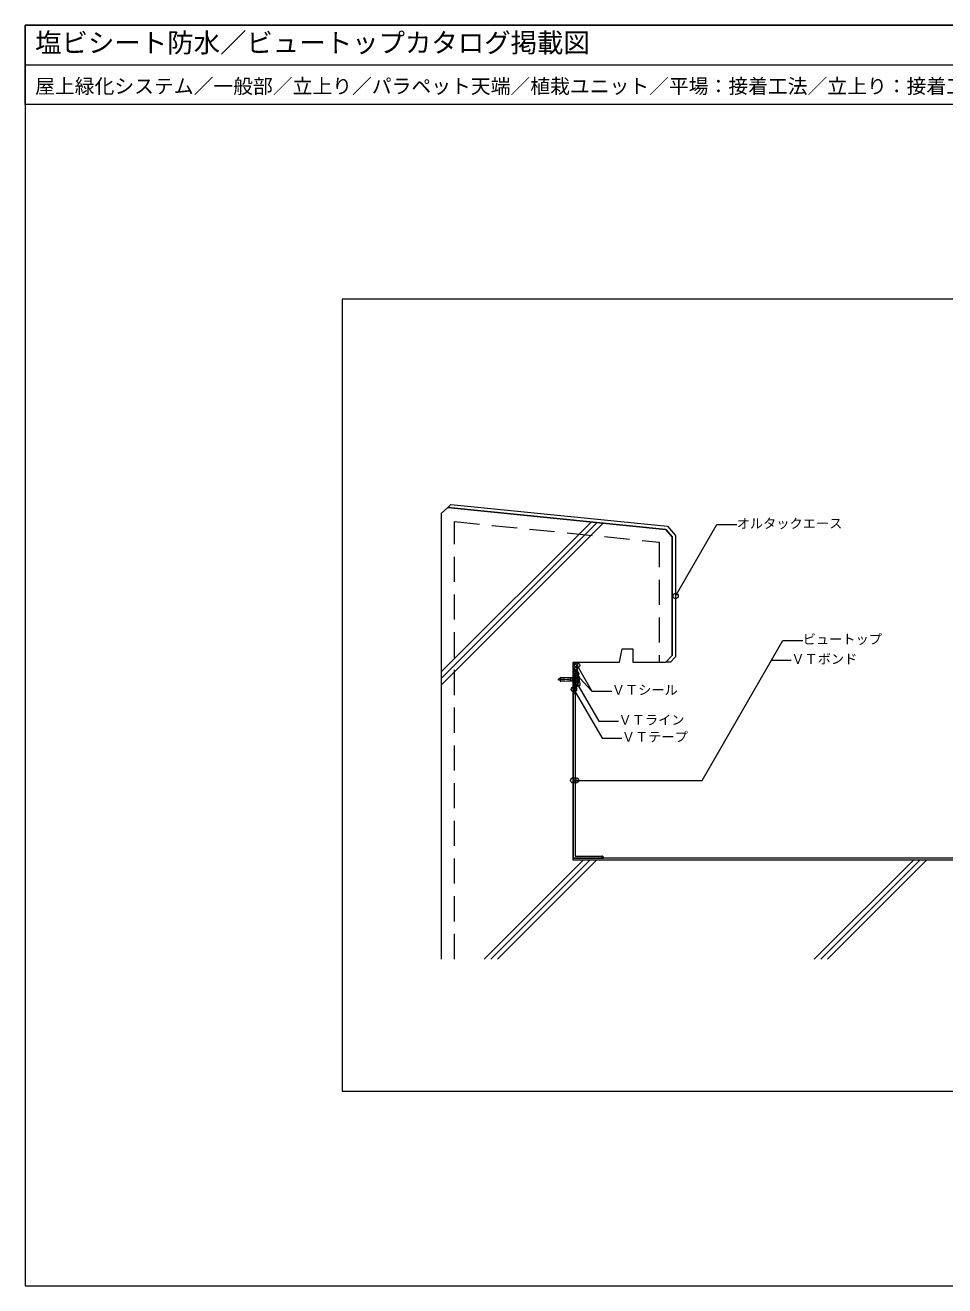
# Model space of a CAD drawing. Units: millimetres, scale not verified. Extents: x -1380 to 1380, y -955 to 955.
# Drawn here: x -1380 to 13, y -955 to 955 of the extents above; entities that cross this region are included whole.
import ezdxf
from ezdxf.enums import TextEntityAlignment as Align

# ---------------------------------------------------------------- set-up
doc = ezdxf.new("R2010")
doc.units = ezdxf.units.MM
doc.header["$LTSCALE"] = 3
doc.linetypes.add('USER1', pattern=[19.05, 12.7, -6.35])
for name, color, linetype, lineweight in [('0-0_0', 7, 'Continuous', 18), ('0-1_WAKU', 7, 'Continuous', 18), ('0-2_KUTAI', 3, 'USER1', 18), ('0-3_BOUSUI', 1, 'Continuous', 18), ('0-4_MOJI', 7, 'Continuous', 18), ('0-5_HATCH', 9, 'Continuous', 18), ('0-6_KANAMONO_SCREW', 4, 'Continuous', 18), ('0-7_KANAMONO', 4, 'Continuous', 18)]:
    doc.layers.add(name, color=color, linetype=linetype, lineweight=lineweight)
doc.styles.add('ＭＳ ゴシック', font='')
doc.styles.get('ＭＳ ゴシック').set_extended_font_data('MS Gothic')

msp = doc.modelspace()

# ---------------------------------------------------------------- linework, layer by layer
at = {"layer": '0-0_0'}
msp.add_line((-1379.994, 895), (1380.006, 895), dxfattribs=at)
msp.add_lwpolyline([(-899.994, -660), (900.006, -660), (900.006, 540), (-899.994, 540)], close=True, dxfattribs=at)
at = {"layer": '0-1_WAKU'}
for points in [[(1380.006, 835), (-1379.994, 835), (-1379.994, 955), (1380.006, 955)], [(-1379.994, -955), (1380.006, -955), (1380.006, 955), (-1379.994, 955)]]:
    msp.add_lwpolyline(points, close=True, dxfattribs=at)
at = {"layer": '0-2_KUTAI', "linetype": 'Continuous'}
msp.add_lwpolyline([(750.006, -310), (-549.994, -310), (-549.994, -10), (-479.994, -10), (-475.994, 10), (-459.994, 10), (-459.994, -10), (-409.994, -10), (-399.994, 0), (-399.994, 180), (-409.944, 190.995), (-740.044, 224.005), (-749.994, 215), (-749.994, -460)], dxfattribs=at)
at = {"layer": '0-2_KUTAI'}
msp.add_lwpolyline([(-729.994, -460), (-729.994, 202.9), (-419.994, 171.9), (-419.994, -10)], dxfattribs=at)
at = {"layer": '0-3_BOUSUI'}
for p, q in [((-546.994, -28.403), (-549.994, -28.403)), ((-546.994, -28.403), (-546.994, -48.421)), ((-506.994, -304), (-506.994, -307)), ((750.006, -307), (-549.994, -307)), ((-506.994, -307), (-503.994, -307))]:
    msp.add_line(p, q, dxfattribs=at)
for points in [[(-740.044, 224.005), (-735.476, 228.573), (-407.53, 195.778), (-394.994, 181.927), (-394.994, -2.071), (-402.923, -10), (-409.994, -10)], [(-740.044, 224.005), (-409.944, 190.995), (-399.994, 180), (-399.994, 0), (-409.994, -10)], [(-549.994, -28.403), (-549.994, -307), (-506.994, -307)], [(-546.994, -57), (-546.994, -304), (-506.994, -304)]]:
    msp.add_lwpolyline(points, dxfattribs=at)
msp.add_lwpolyline([(-549.994, -28.403), (-548.994, -28.403), (-548.994, -58.403), (-549.994, -58.403)], close=True, dxfattribs=at)
for centre, radius, start, end in [((-521.027, -18.597), 23.181, 158.23079, 198.62362), ((-506.994, -307), 3, 0, 90)]:
    msp.add_arc(centre, radius, start, end, dxfattribs=at)
at = {"layer": '0-4_MOJI'}
for p, q in [((-394.988, 90.082), (-332.488, 198.335)), ((-332.488, 198.335), (-302.488, 198.335)), ((-249.815, -7.026), (-219.815, -7.026)), ((-521.699, -53.885), (-545.666, -28.446)), ((-549, -51.395), (-506.5, -125.007)), ((-506.5, -125.007), (-476.5, -125.007)), ((-549.994, -189.202), (-354.994, -189.202))]:
    msp.add_line(p, q, dxfattribs=at)
for points in [[(-354.994, -189.202), (-232.494, 22.974), (-202.494, 22.974)], [(-544.199, -14.914), (-521.699, -53.885), (-491.699, -53.885)], [(-543.994, -43), (-511.494, -99.292), (-481.494, -99.292)]]:
    msp.add_lwpolyline(points, dxfattribs=at)
for centre in [(-394.994, 90.091), (-544.199, -14.914), (-545.666, -27.842), (-549, -51.395), (-543.994, -43), (-549.994, -189.202), (-545.994, -189.202)]:
    msp.add_circle(centre, 4, dxfattribs=at)
at = {"layer": '0-5_HATCH'}
for p, q in [((-749.994, -25), (-522.721, 202.273)), ((-749.994, -35), (-513.63, 201.364)), ((-749.994, -45), (-504.54, 200.455)), ((-549.994, -12.138), (-547.856, -10)), ((-549.994, -16.628), (-543.366, -10)), ((-544.193, -19.421), (-549.994, -13.62)), ((-543.385, -24.719), (-549.994, -18.11)), ((-543.953, -15.171), (-549.124, -10)), ((-548.994, -20.118), (-543.937, -15.061)), ((-543.104, -11.53), (-544.634, -10)), ((-549.994, -26.459), (-547.767, -24.232)), ((-547.831, -28.403), (-549.994, -26.24)), ((-547.566, -23.181), (-544.177, -19.792)), ((-547.447, -28.403), (-544.989, -25.945)), ((-543.994, -27.75), (-547.102, -24.641)), ((-543.994, -32.24), (-546.994, -29.24)), ((-546.994, -32.439), (-543.994, -29.439)), ((-543.994, -36.73), (-546.994, -33.73)), ((-546.994, -36.93), (-543.994, -33.93)), ((-544.789, -24.893), (-543.631, -23.736)), ((-543.994, -41.22), (-546.994, -38.22)), ((-546.994, -41.42), (-543.994, -38.42)), ((-544.066, -45.639), (-546.994, -42.71)), ((-546.994, -45.91), (-543.994, -42.91)), ((-546.368, -47.826), (-546.994, -47.2)), ((-506.994, -304.811), (-506.272, -304.088)), ((-506.994, -305.709), (-505.619, -304.334)), ((-504.661, -307), (-506.994, -304.667)), ((-506.994, -306.607), (-505.078, -304.691)), ((-505.559, -307), (-506.994, -305.565)), ((-504.004, -306.759), (-506.753, -304.01)), ((-506.489, -307), (-504.635, -305.146)), ((-504.442, -305.423), (-505.417, -304.448)), ((-684.994, -460), (-534.994, -310)), ((-674.994, -460), (-524.994, -310)), ((-664.994, -460), (-514.994, -310)), ((-506.457, -307), (-506.994, -306.463)), ((-505.591, -307), (-504.291, -305.699)), ((-504.693, -307), (-504.061, -306.368)), ((-184.994, -460), (-34.994, -310)), ((-174.994, -460), (-24.994, -310)), ((-164.994, -460), (-14.994, -310))]:
    msp.add_line(p, q, dxfattribs=at)
at = {"layer": '0-6_KANAMONO_SCREW'}
for p, q in [((-569.817, -34.746), (-572.737, -35.956)), ((-569.817, -37.935), (-572.737, -36.726)), ((-570.414, -34.994), (-569.817, -37.384)), ((-555.65, -36.133), (-569.817, -35.508)), ((-555.65, -36.549), (-569.817, -37.174)), ((-569.817, -37.174), (-569.817, -38.841)), ((-569.027, -35.542), (-568.632, -37.122)), ((-558.564, -33.712), (-568.668, -33.267)), ((-567.763, -35.598), (-567.396, -37.067)), ((-566.499, -35.654), (-566.159, -37.013)), ((-565.235, -35.71), (-564.923, -36.958)), ((-563.971, -35.765), (-563.687, -36.904)), ((-562.707, -35.821), (-562.45, -36.849)), ((-561.443, -35.877), (-561.214, -36.795)), ((-560.179, -35.933), (-559.978, -36.74)), ((-558.915, -35.989), (-558.741, -36.686)), ((-558.573, -33.921), (-558.564, -33.712)), ((-555.659, -34.049), (-558.573, -33.921)), ((-558.365, -33.93), (-558.356, -33.722)), ((-555.858, -33.832), (-558.356, -33.722)), ((-557.652, -36.044), (-557.505, -36.631)), ((-556.388, -36.1), (-556.268, -36.577)), ((-555.867, -34.04), (-555.858, -33.832)), ((-555.659, -34.049), (-555.65, -33.841)), ((-543.827, -33.841), (-555.65, -33.841)), ((-555.65, -36.133), (-555.65, -36.549)), ((-553.983, -33.841), (-553.983, -38.841)), ((-551.483, -33.841), (-551.483, -38.841)), ((-542.994, -31.758), (-542.994, -33.008)), ((-542.994, -31.758), (-541.327, -31.758)), ((-542.994, -33.008), (-542.994, -39.674)), ((-541.327, -31.758), (-541.327, -40.924)), ((-540.911, -32.799), (-541.327, -32.799)), ((-540.911, -39.883), (-540.911, -32.799)), ((-540.911, -32.799), (-540.702, -33.841)), ((-540.702, -38.841), (-540.702, -33.841)), ((-569.817, -38.841), (-568.668, -39.415)), ((-558.564, -38.969), (-568.668, -39.415)), ((-555.659, -38.633), (-558.573, -38.761)), ((-558.573, -38.761), (-558.564, -38.969)), ((-558.365, -38.752), (-558.356, -38.96)), ((-555.858, -38.85), (-558.356, -38.96)), ((-555.867, -38.642), (-555.858, -38.85)), ((-555.659, -38.633), (-555.65, -38.841)), ((-543.827, -38.841), (-555.65, -38.841)), ((-542.994, -39.674), (-542.994, -40.924)), ((-541.327, -40.924), (-542.994, -40.924)), ((-541.327, -39.883), (-540.911, -39.883)), ((-540.702, -38.841), (-540.911, -39.883))]:
    msp.add_line(p, q, dxfattribs=at)
msp.add_lwpolyline([(-569.817, -35.508), (-569.817, -33.841), (-568.668, -33.267)], dxfattribs=at)
for centre, radius, start, end in [((-572.577, -36.341), 0.417, 112.5, 247.5), ((-543.827, -33.008), 0.833, 270, 0), ((-543.827, -39.674), 0.833, 0, 90)]:
    msp.add_arc(centre, radius, start, end, dxfattribs=at)
at = {"layer": '0-7_KANAMONO'}
msp.add_line((-549.694, -20), (-549.294, -20), dxfattribs=at)
for points in [[(-543.994, -35.286), (-543.994, -26.558), (-549.994, -22.858), (-549.994, -20.3)], [(-548.994, -20.3), (-548.994, -22.3), (-542.994, -26), (-542.994, -38.7)], [(-542.994, -38.7), (-542.994, -46), (-546.994, -49.8), (-546.994, -55), (-546.128, -56.5), (-546.994, -57), (-547.994, -55.268), (-547.994, -49.371), (-543.994, -45.571), (-543.994, -36.714)]]:
    msp.add_lwpolyline(points, dxfattribs=at)
for centre, radius, start, end in [((-549.694, -20.3), 0.3, 90, 180), ((-549.294, -20.3), 0.3, 0, 90), ((-544.694, -36), 1, 314.427, 45.573)]:
    msp.add_arc(centre, radius, start, end, dxfattribs=at)

# ---------------------------------------------------------------- texts
at = {"layer": '0-1_WAKU', "style": 'ＭＳ ゴシック'}
for s, height, p in [('塩ビシート防水／ビュートップカタログ掲載図', 29.33, (-1364.994, 905)), ('屋上緑化システム／一般部／立上り／パラペット天端／植栽ユニット／平場：接着工法／立上り：接着工法／パラペット天端：ウレタン塗膜防水', 21.99, (-1364.994, 845))]:
    msp.add_text(s, height=height, dxfattribs=at).set_placement(p, align=Align.BOTTOM_LEFT)
at = {"layer": '0-4_MOJI', "style": 'ＭＳ ゴシック'}
for s, p in [('オルタックエース', (-302.488, 188.335)), ('ビュートップ', (-202.494, 12.974)), ('ＶＴボンド', (-219.815, -17.026)), ('ＶＴシール', (-491.699, -63.885)), ('ＶＴライン', (-481.494, -109.292)), ('ＶＴテープ', (-476.5, -135.007))]:
    msp.add_text(s, height=14.66, dxfattribs=at).set_placement(p, align=Align.BOTTOM_LEFT)

doc.saveas('drawing.dxf')
